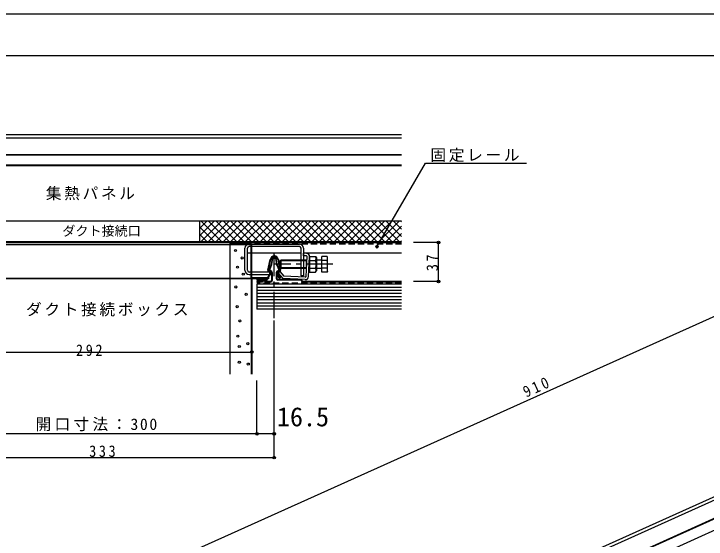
# Model space of a CAD drawing. Units: millimetres on the paper, enlarged 30 times, with parts at other scales. Extents: x -13026 to 11694, y -3820 to 4610.
# Drawn here: x -9322 to -5351, y 1594 to 4610 of the extents above; entities that cross this region are included whole.
import ezdxf
from ezdxf.enums import TextEntityAlignment as Align

# ---------------------------------------------------------------- set-up
doc = ezdxf.new("R2010")
doc.units = ezdxf.units.MM
doc.header["$LTSCALE"] = 30
doc.header["$PDMODE"] = 32
doc.header["$PDSIZE"] = 15
doc.linetypes.add('CHAIN1', pattern=[8, 5, -1, 1, -1])
doc.linetypes.add('DASHED1', pattern=[1.8, 1.2, -0.6])
doc.layers.add('0-1', color=7, linetype='Continuous')
doc.layers.add('F-0', color=2, linetype='Continuous')
doc.styles.add('ＭＳ ゴシック', font='')
doc.styles.get('ＭＳ ゴシック').set_extended_font_data('MS Gothic')

msp = doc.modelspace()

# ---------------------------------------------------------------- linework, layer by layer
at = {"layer": '0-1'}
for p, q in [((-10765.31, 3917.83), (-7098.25, 3917.83)), ((-10765.31, 3898.63), (-7098.25, 3898.63)), ((-10765.31, 3803.23), (-7098.25, 3803.23)), ((-10765.31, 3800.23), (-7098.25, 3800.23)), ((-10765.31, 3742.33), (-7098.25, 3742.33)), ((-10765.31, 3740.23), (-7098.25, 3740.23)), ((-7238.95, 3272.97), (-6961.58, 3753.39)), ((-6961.58, 3753.39), (-6381.45, 3753.39)), ((-8797.52, 1302.21), (-3818.52, 3543)), ((-9397.31, 3422.23), (-8257.31, 3422.23)), ((-8257.31, 3422.23), (-8257.31, 3300.13)), ((-8257.31, 3422.23), (-7098.25, 3422.23)), ((-8257.31, 3335.41), (-8170.5, 3422.23)), ((-8257.31, 3377.84), (-8212.93, 3422.23)), ((-8257.31, 3420.26), (-8255.35, 3422.23)), ((-8249.09, 3422.23), (-8129.99, 3303.13)), ((-8247.17, 3303.13), (-8128.07, 3422.23)), ((-8206.66, 3422.23), (-8087.56, 3303.13)), ((-8204.75, 3303.13), (-8085.65, 3422.23)), ((-8164.24, 3422.23), (-8045.14, 3303.13)), ((-8162.32, 3303.13), (-8043.22, 3422.23)), ((-8121.81, 3422.23), (-8002.71, 3303.13)), ((-8119.89, 3303.13), (-8000.79, 3422.23)), ((-8079.38, 3422.23), (-7960.28, 3303.13)), ((-8077.47, 3303.13), (-7958.37, 3422.23)), ((-8036.96, 3422.23), (-7917.86, 3303.13)), ((-8035.04, 3303.13), (-7915.94, 3422.23)), ((-7994.53, 3422.23), (-7875.43, 3303.13)), ((-7992.61, 3303.13), (-7873.51, 3422.23)), ((-7952.11, 3422.23), (-7833.01, 3303.13)), ((-7950.19, 3303.13), (-7831.09, 3422.23)), ((-7909.68, 3422.23), (-7790.58, 3303.13)), ((-7907.76, 3303.13), (-7788.66, 3422.23)), ((-7867.25, 3422.23), (-7748.15, 3303.13)), ((-7865.34, 3303.13), (-7746.24, 3422.23)), ((-7824.83, 3422.23), (-7705.73, 3303.13)), ((-7822.91, 3303.13), (-7703.81, 3422.23)), ((-7782.4, 3422.23), (-7663.3, 3303.13)), ((-7780.48, 3303.13), (-7661.38, 3422.23)), ((-7739.97, 3422.23), (-7620.87, 3303.13)), ((-7738.06, 3303.13), (-7618.96, 3422.23)), ((-7697.55, 3422.23), (-7578.45, 3303.13)), ((-7695.63, 3303.13), (-7576.53, 3422.23)), ((-7655.12, 3422.23), (-7536.02, 3303.13)), ((-7653.2, 3303.13), (-7534.1, 3422.23)), ((-7612.69, 3422.23), (-7493.59, 3303.13)), ((-7610.78, 3303.13), (-7491.68, 3422.23)), ((-7570.27, 3422.23), (-7451.17, 3303.13)), ((-7568.35, 3303.13), (-7449.25, 3422.23)), ((-7527.84, 3422.23), (-7408.74, 3303.13)), ((-7525.92, 3303.13), (-7406.82, 3422.23)), ((-7485.41, 3422.23), (-7366.31, 3303.13)), ((-7483.5, 3303.13), (-7364.4, 3422.23)), ((-7442.99, 3422.23), (-7323.89, 3303.13)), ((-7441.07, 3303.13), (-7321.97, 3422.23)), ((-7400.56, 3422.23), (-7281.46, 3303.13)), ((-7398.65, 3303.13), (-7279.55, 3422.23)), ((-7358.14, 3422.23), (-7239.04, 3303.13)), ((-7356.22, 3303.13), (-7237.12, 3422.23)), ((-7315.71, 3422.23), (-7196.61, 3303.13)), ((-7313.79, 3303.13), (-7194.69, 3422.23)), ((-7273.28, 3422.23), (-7154.18, 3303.13)), ((-7271.37, 3303.13), (-7152.27, 3422.23)), ((-7230.86, 3422.23), (-7111.76, 3303.13)), ((-7228.94, 3303.13), (-7109.84, 3422.23)), ((-7188.43, 3422.23), (-7098.25, 3332.05)), ((-7146, 3422.23), (-7098.25, 3374.48)), ((-7103.58, 3422.23), (-7098.25, 3416.9)), ((-8257.31, 3388.02), (-8172.42, 3303.13)), ((-7186.51, 3303.13), (-7098.25, 3391.39)), ((-8257.31, 3345.6), (-8214.84, 3303.13)), ((-7144.09, 3303.13), (-7098.25, 3348.96)), ((-9397.31, 3303.13), (-8257.31, 3303.13)), ((-9397.31, 3300.13), (-8257.31, 3300.13)), ((-8257.31, 3303.17), (-8257.27, 3303.13)), ((-8257.31, 3303.13), (-7098.25, 3303.13)), ((-8257.31, 3300.13), (-7098.25, 3300.13)), ((-8080.31, 3299.53), (-7960.31, 3299.53)), ((-8080.31, 3298.93), (-7960.31, 3298.93)), ((-8080.31, 3298.33), (-7960.31, 3298.33)), ((-8080.31, 3297.73), (-7960.31, 3297.73)), ((-8080.31, 3297.13), (-7960.31, 3297.13)), ((-8080.31, 3296.53), (-7960.31, 3296.53)), ((-7996.31, 3297.13), (-7098.25, 3297.13)), ((-7960.31, 3288.13), (-7960.31, 3300.13)), ((-7101.66, 3303.13), (-7098.25, 3306.53)), ((-6886.23, 3297.13), (-7029.69, 3297.13)), ((-6886.23, 3073.43), (-6886.23, 3297.13)), ((-9571.31, 3285.13), (-8080.31, 3285.13)), ((-8080.31, 3295.93), (-7960.31, 3295.93)), ((-8080.31, 3295.33), (-7960.31, 3295.33)), ((-8080.31, 3294.73), (-7960.31, 3294.73)), ((-8080.31, 3294.13), (-7960.31, 3294.13)), ((-8080.31, 3293.53), (-7960.31, 3293.53)), ((-8080.31, 3292.93), (-7960.31, 3292.93)), ((-8080.31, 3292.33), (-7960.31, 3292.33)), ((-8080.31, 3291.73), (-7960.31, 3291.73)), ((-8080.31, 3291.13), (-7960.31, 3291.13)), ((-8080.31, 3290.53), (-7960.31, 3290.53)), ((-8080.31, 3289.93), (-7960.31, 3289.93)), ((-8080.31, 3289.33), (-7960.31, 3289.33)), ((-8080.31, 3288.73), (-7960.31, 3288.73)), ((-8080.31, 3091.43), (-8080.31, 3288.13)), ((-8080.31, 3288.13), (-7957.31, 3288.13)), ((-8080.31, 3285.13), (-7960.31, 3285.13)), ((-7996.31, 3138.13), (-7996.31, 3264.13)), ((-7982.51, 3138.13), (-7982.51, 3264.13)), ((-7972.31, 3288.13), (-7684.31, 3288.13)), ((-7684.31, 3274.33), (-7972.31, 3274.33)), ((-7960.31, 3091.43), (-7960.31, 3285.13)), ((-7982.51, 3237.13), (-7674.11, 3237.13)), ((-7828.31, 3225.83), (-7828.31, 3205.02)), ((-7828.31, 3225.83), (-7828.31, 3205.02)), ((-7660.31, 3237.13), (-7098.25, 3237.13)), ((-7660.31, 3221.64), (-7659.59, 3235.42)), ((-7643.68, 3220.77), (-7660.31, 3221.64)), ((-7642.96, 3234.55), (-7659.59, 3235.42)), ((-7625.85, 3217), (-7591.2, 3217)), ((-7625.85, 3217), (-7625.85, 3126.93)), ((-7591.2, 3217), (-7586.85, 3209.47)), ((-7525.45, 3217), (-7554.97, 3217)), ((-7554.97, 3126.93), (-7554.97, 3217)), ((-7521.97, 3210.97), (-7525.45, 3217)), ((-7864.24, 3138.94), (-7851.84, 3200.56)), ((-7860.72, 3138.23), (-7848.31, 3199.85)), ((-7841.62, 3171.59), (-7836.07, 3204.64)), ((-7832.52, 3211.25), (-7824.11, 3211.25)), ((-7832.52, 3207.65), (-7824.11, 3207.65)), ((-7811.52, 3172.57), (-7817.01, 3205.24)), ((-7808.32, 3199.85), (-7795.91, 3138.23)), ((-7804.79, 3200.56), (-7792.38, 3138.94)), ((-7790.91, 3195.97), (-7794.97, 3191.91)), ((-7644.97, 3191.91), (-7794.97, 3191.91)), ((-7794.97, 3191.91), (-7794.97, 3152.03)), ((-7790.91, 3195.97), (-7790.91, 3147.97)), ((-7640.77, 3195.97), (-7790.91, 3195.97)), ((-7645.67, 3102.51), (-7639.7, 3216.36)), ((-7644.97, 3195.97), (-7644.97, 3147.97)), ((-7644.97, 3192.22), (-7640.84, 3194.6)), ((-7631.89, 3101.79), (-7625.92, 3215.63)), ((-7625.85, 3194.48), (-7591.2, 3194.48)), ((-7586.85, 3209.47), (-7586.85, 3134.47)), ((-7554.97, 3195.97), (-7586.85, 3195.97)), ((-7525.45, 3194.48), (-7554.97, 3194.48)), ((-7521.97, 3132.97), (-7521.97, 3210.97)), ((-7854.07, 3140.62), (-7841.62, 3171.59)), ((-7799.22, 3141.96), (-7811.52, 3172.57)), ((-7644.97, 3152.03), (-7794.97, 3152.03)), ((-7790.91, 3147.97), (-7794.97, 3152.03)), ((-7643.29, 3147.97), (-7790.91, 3147.97)), ((-7644.97, 3151.72), (-7643.15, 3150.66)), ((-7643.92, 3147.97), (-7643.92, 3147.97)), ((-7625.85, 3147.97), (-7629.47, 3147.97)), ((-7625.85, 3149.45), (-7591.2, 3149.45)), ((-7592.51, 3147.97), (-7592.51, 3147.97)), ((-7554.97, 3147.97), (-7586.85, 3147.97)), ((-7525.45, 3149.45), (-7554.97, 3149.45)), ((-7853.63, 3127.93), (-7972.31, 3127.93)), ((-7972.31, 3114.13), (-7853.63, 3114.13)), ((-7870.32, 3081.83), (-7845.25, 3120.43)), ((-7851.08, 3127.93), (-7855.89, 3128.18)), ((-7850.89, 3131.52), (-7855.7, 3131.77)), ((-7853.63, 3114.13), (-7853.63, 3127.93)), ((-7848.56, 3134.03), (-7849.61, 3134.03)), ((-7848.56, 3130.43), (-7849.61, 3130.43)), ((-7843.76, 3125.63), (-7843.76, 3079.43)), ((-7840.16, 3125.63), (-7840.16, 3079.43)), ((-7816.46, 3125.63), (-7816.46, 3091.43)), ((-7812.86, 3125.63), (-7812.86, 3091.43)), ((-7796.18, 3097.02), (-7811.38, 3120.43)), ((-7807.63, 3113.55), (-7810.65, 3111.59)), ((-7799.7, 3094.73), (-7810.65, 3111.59)), ((-7793, 3098.73), (-7808.36, 3122.39)), ((-7807.01, 3134.03), (-7808.06, 3134.03)), ((-7807.01, 3130.43), (-7808.06, 3130.43)), ((-7796.68, 3096.69), (-7807.63, 3113.55)), ((-7795.72, 3130.11), (-7805.98, 3120.88)), ((-7805.98, 3120.88), (-7779.53, 3091.5)), ((-7800.92, 3131.77), (-7805.73, 3131.52)), ((-7800.74, 3128.18), (-7805.54, 3127.93)), ((-7795.72, 3130.11), (-7773.1, 3104.98)), ((-7650.08, 3098.54), (-7773.1, 3104.98)), ((-7625.85, 3126.93), (-7591.2, 3126.93)), ((-7591.2, 3126.93), (-7586.85, 3134.47)), ((-7525.45, 3126.93), (-7554.97, 3126.93)), ((-7521.97, 3132.97), (-7525.45, 3126.93)), ((-8083.31, 3091.43), (-9571.31, 3091.43)), ((-8083.31, 3088.43), (-9571.31, 3088.43)), ((-7861.31, 3091.43), (-8083.31, 3091.43)), ((-8083.31, 3091.43), (-8083.31, 2541.81)), ((-7861.31, 3088.43), (-8083.31, 3088.43)), ((-7960.31, 3088.43), (-7960.31, 2541.81)), ((-7957.31, 3088.43), (-7957.31, 2541.81)), ((-7870.32, 3081.83), (-7927.31, 3081.83)), ((-7898.47, 3073.43), (-7927.31, 3073.43)), ((-7927.31, 3073.43), (-7927.31, 3069.83)), ((-7897.16, 3069.83), (-7927.31, 3069.83)), ((-7898.47, 3073.43), (-7890.47, 3080.09)), ((-7861.31, 3094.43), (-7861.31, 3088.43)), ((-7673.39, 3085.43), (-7806.86, 3085.43)), ((-7675.47, 3081.83), (-7806.86, 3081.83)), ((-7650.81, 3084.76), (-7779.53, 3091.5)), ((-7666.46, 3069.83), (-7672.35, 3080.03)), ((-7665.42, 3075.23), (-7670.27, 3083.63)), ((-7098.25, 3069.83), (-7666.46, 3069.83)), ((-7098.25, 3073.43), (-7662.31, 3073.43)), ((-6886.23, 3073.43), (-7029.69, 3073.43)), ((-7098.25, 3057.83), (-7927.31, 3057.83)), ((-7927.31, 3057.83), (-7927.31, 2913.83)), ((-7098.25, 3039.83), (-7927.31, 3039.83)), ((-7098.25, 3021.83), (-7927.31, 3021.83)), ((-7098.25, 3003.83), (-7927.31, 3003.83)), ((-7098.25, 2985.83), (-7927.31, 2985.83)), ((-7098.25, 2967.83), (-7927.31, 2967.83)), ((-7098.25, 2949.83), (-7927.31, 2949.83)), ((-7098.25, 2931.83), (-7927.31, 2931.83)), ((-7098.25, 2913.83), (-7927.31, 2913.83)), ((-7828.31, 2062.4), (-7828.31, 2849.09)), ((-7828.31, 2147.64), (-7828.31, 2849.09)), ((-9703.31, 2668.4), (-7957.31, 2668.4)), ((-8278.81, 500.52), (-3562.43, 2623.11)), ((-3479.84, 2534.62), (-8267.34, 380.01)), ((-3489.55, 2526.95), (-8255.17, 382.2)), ((-7927.31, 2199.25), (-7927.31, 2504.84)), ((-7828.31, 2199.25), (-7828.31, 2504.84)), ((-3574.35, 2422.99), (-8121.11, 376.73)), ((-7927.31, 2199.25), (-9727.31, 2199.25)), ((-7828.31, 2199.25), (-7927.31, 2199.25)), ((-9826.31, 2062.4), (-7828.31, 2062.4))]:
    msp.add_line(p, q, dxfattribs=at)
at = {"layer": '0-1', "linetype": 'DASHED1'}
for p, q in [((-7996.31, 3289.93), (-7098.25, 3289.93)), ((-7098.25, 3063.83), (-7927.31, 3063.83))]:
    msp.add_line(p, q, dxfattribs=at)
at = {"layer": '0-1', "linetype": 'CHAIN1'}
for p, q in [((-7828.31, 2863.89), (-7828.31, 3237.13)), ((-7493.03, 3171.97), (-7825.75, 3171.97))]:
    msp.add_line(p, q, dxfattribs=at)
at = {"layer": '0-1'}
for points in [[(-9571.31, 3288.13), (-8080.31, 3288.13), (-8080.31, 3300.13)], [(-7861.31, 3094.43), (-7957.31, 3094.43), (-7957.31, 3288.13)], [(-7660.31, 3264.13), (-7660.31, 3106.01), (-7674.11, 3106.01), (-7674.11, 3264.13)], [(-7839.62, 3205.24), (-7845.11, 3172.57), (-7857.41, 3141.96)], [(-7820.56, 3204.64), (-7815, 3171.59), (-7802.56, 3140.62)], [(-7872.27, 3085.43), (-7853.49, 3114.34), (-7848.26, 3122.39)], [(-7872.27, 3085.43), (-7927.31, 3085.43), (-7927.31, 3081.83)], [(-7849.76, 3069.83), (-7879.16, 3069.83), (-7888.16, 3077.33), (-7897.16, 3069.83)], [(-7849.76, 3073.43), (-7877.86, 3073.43), (-7885.86, 3080.09)], [(-8278.81, 500.52), (-8270.93, 483.01), (-3554.55, 2605.61)]]:
    msp.add_lwpolyline(points, dxfattribs=at)
for centre in [(-8050.19, 3251.55), (-8012.2, 3208.42), (-8038.89, 3156.05), (-8006.03, 3114.98), (-8049.16, 3042.08), (-7989.61, 2999.98), (-8040.95, 2929.13), (-8025.54, 2846.98), (-8036.84, 2759.7), (-8028.62, 2700.15), (-7979.34, 2716.58), (-8028.62, 2609.79), (-7977.28, 2599.52)]:
    msp.add_circle(centre, 6, dxfattribs=at)
for centre, radius, start, end in [((-7972.31, 3264.13), 24, 90, 180), ((-7972.31, 3264.13), 10.2, 90, 180), ((-7684.31, 3264.13), 24, 0, 90), ((-7684.31, 3264.13), 10.2, 0, 90), ((-7828.31, 3195.83), 24, 11.37954, 168.62046), ((-7643.9, 3216.58), 4.2, 357, 87), ((-7643.9, 3216.58), 18, 357, 87), ((-7607.65, 3205.74), 19.93, 325.61584, 34.38416), ((-7541.9, 3205.74), 19.93, 325.60829, 34.39172), ((-7828.31, 3195.83), 20.4, 11.37954, 168.62046), ((-7832.52, 3204.05), 7.2, 90, 170.45984), ((-7832.52, 3204.05), 3.6, 90, 170.45984), ((-7824.11, 3204.05), 7.2, 9.54016, 90), ((-7824.11, 3204.05), 3.6, 9.54016, 90), ((-7662.23, 3171.97), 74.52, 342.41211, 17.58791), ((-7596.49, 3171.97), 74.52, 342.41205, 17.58797), ((-7972.31, 3138.13), 24, 180, 270), ((-7972.31, 3138.13), 10.2, 180, 270), ((-7855.42, 3137.17), 9, 167, 267), ((-7855.42, 3137.17), 5.4, 168.62046, 267), ((-7849.61, 3138.83), 8.4, 158.11419, 270), ((-7849.61, 3138.83), 4.8, 158.11419, 270), ((-7807.01, 3138.83), 8.4, 270, 21.88581), ((-7807.01, 3138.83), 4.8, 270, 21.88581), ((-7801.21, 3137.17), 5.4, 273, 11.37954), ((-7801.21, 3137.17), 9, 273, 13), ((-7607.65, 3138.19), 19.93, 325.61588, 34.38414), ((-7541.9, 3138.19), 19.93, 325.60829, 34.39172), ((-7851.27, 3124.35), 3.58, 327, 87), ((-7851.27, 3124.35), 7.18, 327, 87), ((-7848.56, 3125.63), 8.4, 0, 90), ((-7848.56, 3125.63), 4.8, 0, 90), ((-7808.06, 3125.63), 8.4, 90, 180), ((-7808.06, 3125.63), 4.8, 90, 180), ((-7805.36, 3124.35), 7.18, 93, 213), ((-7805.36, 3124.35), 3.58, 93, 213), ((-7796.43, 3096.86), 3.9, 213, 33), ((-7649.86, 3102.73), 18, 267, 357), ((-7649.86, 3102.73), 4.2, 267, 357), ((-7888.16, 3077.33), 3.6, 50.19443, 129.80557), ((-7849.76, 3079.43), 9.6, 270, 0), ((-7849.76, 3079.43), 6, 270, 0), ((-7806.86, 3091.43), 9.6, 180, 270), ((-7806.86, 3091.43), 6, 180, 270), ((-7796.43, 3096.86), 0.3, 213, 33), ((-7675.47, 3078.23), 3.6, 30, 90), ((-7673.39, 3081.83), 3.6, 30, 90), ((-7662.31, 3077.03), 3.6, 210, 270)]:
    msp.add_arc(centre, radius, start, end, dxfattribs=at)
for p in [(-6886.23, 3297.13), (-7238.95, 3272.97), (-6886.23, 3073.43), (-7957.31, 2668.4), (-7927.31, 2199.25), (-7828.31, 2199.25), (-7828.31, 2062.4)]:
    msp.add_point(p, dxfattribs=at)
at = {"layer": 'F-0', "color": 5}
msp.add_line((-13026.33, 4369.86), (-906.33, 4369.86), dxfattribs=at)
msp.add_lwpolyline([(-13026.33, -3820.14), (-13026.33, 4609.86), (-906.33, 4609.86)], dxfattribs=at)

# ---------------------------------------------------------------- texts
at = {"layer": '0-1', "color": 4, "style": 'ＭＳ ゴシック'}
msp.add_text('ダクト接続口', height=54.99, dxfattribs=at).set_placement((-9043.9, 3319.52), align=Align.BOTTOM_LEFT)
at = {"layer": '0-1', "style": 'ＭＳ ゴシック'}
msp.add_text('16.5', height=110, dxfattribs=at).set_placement((-7813.07, 2208.89), align=Align.BOTTOM_LEFT)
at = {"layer": '0-1', "char_height": 65.98, "attachment_point": 7, "style": 'ＭＳ ゴシック'}
for s, insert in [('\\T1.17;固定レール', (-6932.47, 3759.18)), ('\\T1.17;集熱パネル', (-9138.58, 3539.4)), ('\\T1.17;ダクト接続ボックス', (-9252.41, 2873.13)), ('\\T1.38;\\W0.9;292', (-8965.46, 2645.24)), ('\\T1.21;開口寸法：300', (-9197.69, 2213.91)), ('\\T1.38;\\W0.9;333', (-8890.01, 2065.84))]:
    msp.add_mtext(s, dxfattribs=dict(at, insert=insert))
for s, insert, rotation in [('\\T1.36;\\W0.9;37', (-6888.05, 3132.97), 90), ('\\T1.38;\\W0.9;910', (-6382.57, 2405.51), 24.23)]:
    msp.add_mtext(s, dxfattribs=dict(at, insert=insert, rotation=rotation))

doc.saveas('drawing.dxf')
